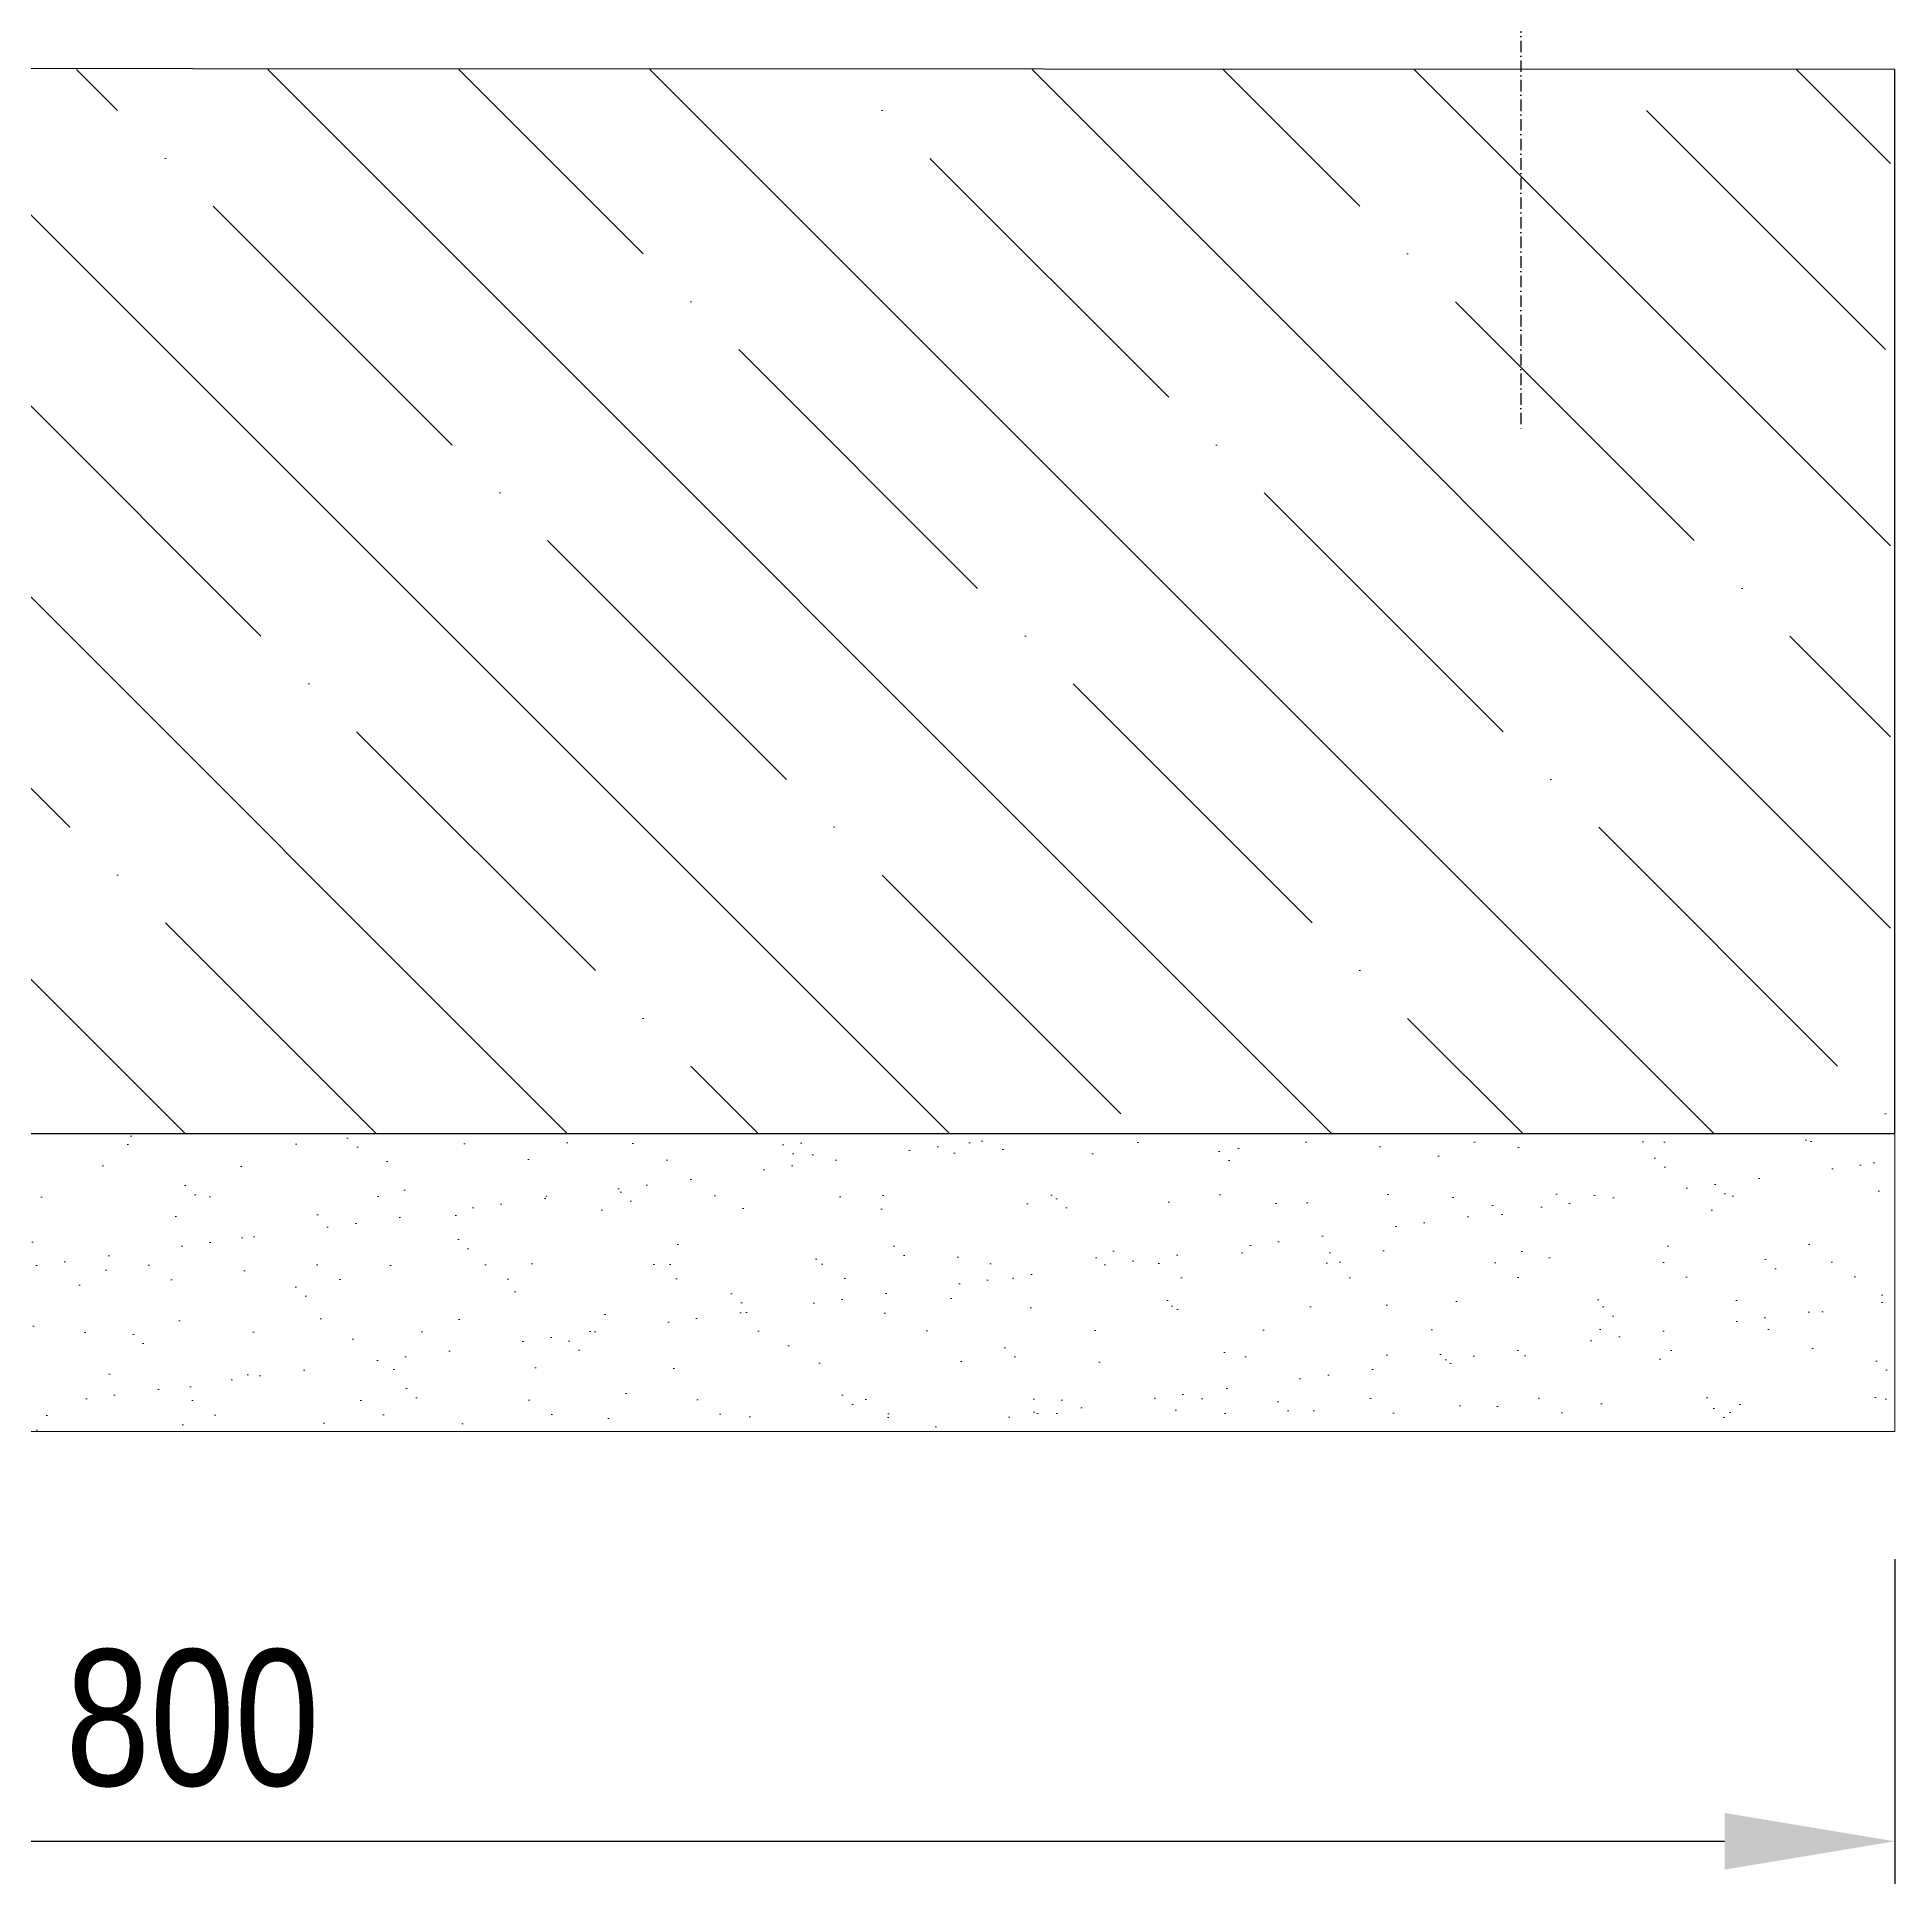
# Model space of a CAD drawing. Header units: millimetres. Extents: x 11004 to 16944, y 3085 to 7285.
# Drawn here: x 11697.9 to 12134.4, y 5083.8 to 5517.7 of the extents above; entities that cross this region are included whole.
import ezdxf

# ---------------------------------------------------------------- set-up
doc = ezdxf.new("R2010")
doc.units = ezdxf.units.MM
doc.header["$LTSCALE"] = 0.3
doc.linetypes.add('DashDot', pattern=[15, 9, -3, 0, -3])
doc.layers.add('SRAFY', color=251, linetype='Continuous', lineweight=13)
doc.styles.add('SEACAD_Arial', font='arial.ttf', dxfattribs={"width": 0.8})
doc.dimstyles.new('ISO-25', dxfattribs={"dimtxt": 1.6, "dimasz": 2, "dimexe": 0.5, "dimexo": 1.5, "dimtad": 1, "dimdec": 0, "dimtxsty": 'SEACAD_Arial', "dimcen": 2, "dimadec": 0, "dimazin": 0, "dimtfac": 1, "dimtdec": 0, "dimtmove": 0, "dimatfit": 3, "dimfxl": 1, "dimarcsym": 0})

# ---------------------------------------------------------------- blocks, each defined once
blk = doc.blocks.new('*D135')
at = {"color": 0, "lineweight": -2, "transparency": 16777216}
for p, q in [((11334.41, 5160.12), (11334.41, 5083.81)), ((12134.42, 5160.12), (12134.42, 5083.81)), ((11374.41, 5093.81), (12094.42, 5093.81))]:
    blk.add_line(p, q, dxfattribs=at)
at = {"color": 0, "transparency": 16777216}
for points in [[(11374.41, 5100.48), (11374.41, 5087.15), (11334.41, 5093.81)], [(12094.42, 5100.48), (12094.42, 5087.15), (12134.42, 5093.81)]]:
    blk.add_solid(points, dxfattribs=at)
at = {"layer": 'Defpoints', "color": 0, "transparency": 16777216}
for p in [(11334.41, 5190.12), (12134.42, 5190.12), (12134.42, 5093.81)]:
    blk.add_point(p, dxfattribs=at)
at = {"color": 0, "transparency": 16777216, "insert": (11734.42, 5122.65), "char_height": 32, "attachment_point": 5, "style": 'SEACAD_Arial'}
blk.add_mtext('800', dxfattribs=at)

msp = doc.modelspace()

# ---------------------------------------------------------------- hatches: boundary and pattern name
at = {"layer": 'SRAFY'}
h = msp.add_hatch(dxfattribs=at)
h.set_pattern_fill('ANSI35', color=256, scale=10, angle=90)
h.set_pattern_definition([(135, (5947, 0), (-44.9013, -44.9013), []), (135, (5947, 44.9), (-44.9013, -44.9013), [79.375, -15.875, 0, -15.875])])
h.paths.add_polyline_path([(12133.41, 5390.46), (12133.39, 5510.11), (11334.41, 5510.09), (11334.42, 5260.11), (11384.4, 5260.11), (12133.42, 5260.12)])
h = msp.add_hatch(dxfattribs=at)
h.set_pattern_fill('AR-SAND', color=256, scale=0.5)
h.set_pattern_definition([(37.5, (5947, 0), (-0.800016, 24.47066), [0, -19.304, 0, -21.59, 0, -20.6375]), (7.5, (5947, 0), (22.47616, 35.84126), [0, -10.414, 0, -17.399, 0, -6.6675]), (327.5, (5931.38, 0), (39.54962, 0.07186), [0, -6.35, 0, -22.86, 0, -29.845]), (317.5, (5931.38, 0), (38.17782, 11.14647), [0, -3.175, 0, -14.986, 0, -17.145])])
h.paths.add_polyline_path([(12133.43, 5190.13), (12133.43, 5260.12), (11333.87, 5260.11), (11333.86, 5190.12)])

# ---------------------------------------------------------------- linework, layer by layer
at = {"linetype": 'DashDot', "lineweight": 30}
msp.add_line((12046.55, 5636.45), (12046.55, 5425.78), dxfattribs=at)
msp.add_lwpolyline([(11334.42, 5260.11), (12134.42, 5260.11), (12134.39, 5510.1), (11334.39, 5510.45)], close=True)
at = {"color": 7, "linetype": 'Continuous'}
msp.add_circle((12077.41, 5260.11), 0.01, dxfattribs=at)
at = {"layer": 'SRAFY'}
for p in [(12134.42, 5260.11), (11334.41, 5190.12)]:
    msp.add_line(p, (12134.42, 5190.12), dxfattribs=at)

# ---------------------------------------------------------------- dimensions: what is measured, and where the dimension line sits
dim = msp.add_linear_dim(base=(12134.42, 5093.81), p1=(11334.41, 5190.12), p2=(12134.42, 5190.12), dimstyle='ISO-25', override={"dimscale": 0, "dimtix": 0, "dimtofl": 1, "dimtmove": 0, "dimatfit": 3})
dim.commit()
dim.dimension.update_dxf_attribs({"geometry": '*D135', "text_midpoint": (11734.42, 5122.65)})

doc.saveas('drawing.dxf')
